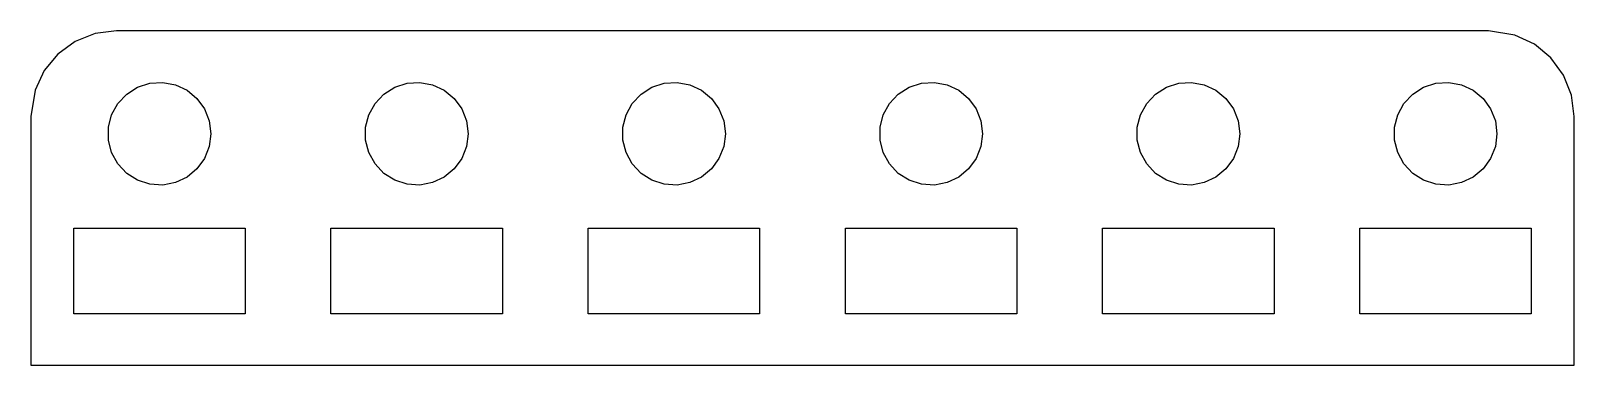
# Model space of a CAD drawing. Header units: metres. Extents: x -45 to 45, y -13.5 to 6.
import ezdxf

# ---------------------------------------------------------------- set-up
doc = ezdxf.new("R2010")
doc.units = ezdxf.units.M

msp = doc.modelspace()

# ---------------------------------------------------------------- linework, layer by layer
for p, q in [((-41.2435, 5.84291), (-42.4088, 5.38153)), ((-40, 6), (-41.2435, 5.84291)), ((40, 6), (-40, 6)), ((41.5451, 5.75528), (40, 6)), ((42.6791, 5.22163), (41.5451, 5.75528)), ((-43.4227, 4.64484), (-44.2216, 3.67914)), ((-42.4088, 5.38153), (-43.4227, 4.64484)), ((43.6448, 4.42273), (42.6791, 5.22163)), ((-44.2216, 3.67914), (-44.7553, 2.54509)), ((44.3815, 3.40877), (43.6448, 4.42273)), ((-39.4123, 2.31154), (-38.7773, 2.71448)), ((-38.7773, 2.71448), (-38.0621, 2.94685)), ((-38.0621, 2.94685), (-37.3116, 2.99408)), ((-37.3116, 2.99408), (-36.5729, 2.85316)), ((-36.5729, 2.85316), (-35.8925, 2.53297)), ((-24.4123, 2.31154), (-23.7773, 2.71448)), ((-23.7773, 2.71448), (-23.0621, 2.94685)), ((-23.0621, 2.94685), (-22.3116, 2.99408)), ((-22.3116, 2.99408), (-21.5729, 2.85316)), ((-21.5729, 2.85316), (-20.8925, 2.53297)), ((-9.41226, 2.31154), (-8.77733, 2.71448)), ((-8.77733, 2.71448), (-8.06213, 2.94685)), ((-8.06213, 2.94685), (-7.31161, 2.99408)), ((-7.31161, 2.99408), (-6.57294, 2.85316)), ((-6.57294, 2.85316), (-5.89252, 2.53297)), ((5.58772, 2.31154), (6.22266, 2.71448)), ((6.22266, 2.71448), (6.93785, 2.94685)), ((6.93785, 2.94685), (7.68837, 2.99408)), ((7.68837, 2.99408), (8.42705, 2.85316)), ((8.42705, 2.85316), (9.10747, 2.53297)), ((20.5877, 2.31154), (21.2227, 2.71448)), ((21.2227, 2.71448), (21.9379, 2.94685)), ((21.9379, 2.94685), (22.6884, 2.99408)), ((22.6884, 2.99408), (23.427, 2.85316)), ((23.427, 2.85316), (24.1075, 2.53297)), ((35.5877, 2.31154), (36.2227, 2.71448)), ((36.2227, 2.71448), (36.9379, 2.94685)), ((36.9379, 2.94685), (37.6884, 2.99408)), ((37.6884, 2.99408), (38.427, 2.85316)), ((38.427, 2.85316), (39.1075, 2.53297)), ((44.8429, 2.24345), (44.3815, 3.40877)), ((-44.7553, 2.54509), (-45, 1)), ((-39.927, 1.76335), (-39.4123, 2.31154)), ((-35.8925, 2.53297), (-35.3131, 2.05363)), ((-35.3131, 2.05363), (-34.8711, 1.44525)), ((-24.927, 1.76335), (-24.4123, 2.31154)), ((-20.8925, 2.53297), (-20.3131, 2.05363)), ((-20.3131, 2.05363), (-19.8711, 1.44525)), ((-9.92705, 1.76335), (-9.41226, 2.31154)), ((-5.89252, 2.53297), (-5.31308, 2.05363)), ((-5.31308, 2.05363), (-4.87108, 1.44525)), ((5.07294, 1.76335), (5.58772, 2.31154)), ((9.10747, 2.53297), (9.6869, 2.05363)), ((9.6869, 2.05363), (10.1289, 1.44525)), ((20.0729, 1.76335), (20.5877, 2.31154)), ((24.1075, 2.53297), (24.6869, 2.05363)), ((24.6869, 2.05363), (25.1289, 1.44525)), ((35.0729, 1.76335), (35.5877, 2.31154)), ((39.1075, 2.53297), (39.6869, 2.05363)), ((39.6869, 2.05363), (40.1289, 1.44525)), ((45, 1), (44.8429, 2.24345)), ((-45, 1), (-45, -13.5)), ((-40.4763, 0.375992), (-40.2893, 1.10437)), ((-40.2893, 1.10437), (-39.927, 1.76335)), ((-34.8711, 1.44525), (-34.5942, 0.746063)), ((-25.4763, 0.375992), (-25.2893, 1.10437)), ((-25.2893, 1.10437), (-24.927, 1.76335)), ((-19.8711, 1.44525), (-19.5942, 0.746063)), ((-10.4763, 0.375992), (-10.2893, 1.10437)), ((-10.2893, 1.10437), (-9.92705, 1.76335)), ((-4.87108, 1.44525), (-4.59424, 0.746063)), ((4.52365, 0.375992), (4.71066, 1.10437)), ((4.71066, 1.10437), (5.07294, 1.76335)), ((10.1289, 1.44525), (10.4057, 0.746063)), ((19.5237, 0.375992), (19.7107, 1.10437)), ((19.7107, 1.10437), (20.0729, 1.76335)), ((25.1289, 1.44525), (25.4057, 0.746063)), ((34.5237, 0.375992), (34.7107, 1.10437)), ((34.7107, 1.10437), (35.0729, 1.76335)), ((40.1289, 1.44525), (40.4057, 0.746063)), ((45, -13.5), (45, 1)), ((-40.4763, -0.375992), (-40.4763, 0.375992)), ((-34.5942, 0.746063), (-34.5, 0)), ((-34.5, 0), (-34.5942, -0.746063)), ((-25.4763, -0.375992), (-25.4763, 0.375992)), ((-19.5942, 0.746063), (-19.5, 0)), ((-19.5, 0), (-19.5942, -0.746063)), ((-10.4763, -0.375992), (-10.4763, 0.375992)), ((-4.59424, 0.746063), (-4.5, 0)), ((-4.5, 0), (-4.59424, -0.746063)), ((4.52365, -0.375992), (4.52365, 0.375992)), ((10.4057, 0.746063), (10.5, 0)), ((10.5, 0), (10.4057, -0.746063)), ((19.5237, -0.375992), (19.5237, 0.375992)), ((25.4057, 0.746063), (25.5, 0)), ((25.5, 0), (25.4057, -0.746063)), ((34.5237, -0.375992), (34.5237, 0.375992)), ((40.4057, 0.746063), (40.5, 0)), ((40.5, 0), (40.4057, -0.746063)), ((-40.2893, -1.10437), (-40.4763, -0.375992)), ((-34.5942, -0.746063), (-34.8711, -1.44525)), ((-25.2893, -1.10437), (-25.4763, -0.375992)), ((-19.5942, -0.746063), (-19.8711, -1.44525)), ((-10.2893, -1.10437), (-10.4763, -0.375992)), ((-4.59424, -0.746063), (-4.87108, -1.44525)), ((4.71066, -1.10437), (4.52365, -0.375992)), ((10.4057, -0.746063), (10.1289, -1.44525)), ((19.7107, -1.10437), (19.5237, -0.375992)), ((25.4057, -0.746063), (25.1289, -1.44525)), ((34.7107, -1.10437), (34.5237, -0.375992)), ((40.4057, -0.746063), (40.1289, -1.44525)), ((-39.927, -1.76335), (-40.2893, -1.10437)), ((-39.4123, -2.31154), (-39.927, -1.76335)), ((-34.8711, -1.44525), (-35.3131, -2.05363)), ((-24.927, -1.76335), (-25.2893, -1.10437)), ((-24.4123, -2.31154), (-24.927, -1.76335)), ((-19.8711, -1.44525), (-20.3131, -2.05363)), ((-9.92705, -1.76335), (-10.2893, -1.10437)), ((-9.41226, -2.31154), (-9.92705, -1.76335)), ((-4.87108, -1.44525), (-5.31308, -2.05363)), ((5.07294, -1.76335), (4.71066, -1.10437)), ((5.58772, -2.31154), (5.07294, -1.76335)), ((10.1289, -1.44525), (9.6869, -2.05363)), ((20.0729, -1.76335), (19.7107, -1.10437)), ((20.5877, -2.31154), (20.0729, -1.76335)), ((25.1289, -1.44525), (24.6869, -2.05363)), ((35.0729, -1.76335), (34.7107, -1.10437)), ((35.5877, -2.31154), (35.0729, -1.76335)), ((40.1289, -1.44525), (39.6869, -2.05363)), ((-38.7773, -2.71448), (-39.4123, -2.31154)), ((-35.8925, -2.53297), (-36.5729, -2.85316)), ((-35.3131, -2.05363), (-35.8925, -2.53297)), ((-23.7773, -2.71448), (-24.4123, -2.31154)), ((-20.8925, -2.53297), (-21.5729, -2.85316)), ((-20.3131, -2.05363), (-20.8925, -2.53297)), ((-8.77733, -2.71448), (-9.41226, -2.31154)), ((-5.89252, -2.53297), (-6.57294, -2.85316)), ((-5.31308, -2.05363), (-5.89252, -2.53297)), ((6.22266, -2.71448), (5.58772, -2.31154)), ((9.10747, -2.53297), (8.42705, -2.85316)), ((9.6869, -2.05363), (9.10747, -2.53297)), ((21.2227, -2.71448), (20.5877, -2.31154)), ((24.1075, -2.53297), (23.427, -2.85316)), ((24.6869, -2.05363), (24.1075, -2.53297)), ((36.2227, -2.71448), (35.5877, -2.31154)), ((39.1075, -2.53297), (38.427, -2.85316)), ((39.6869, -2.05363), (39.1075, -2.53297)), ((-38.0621, -2.94685), (-38.7773, -2.71448)), ((-37.3116, -2.99408), (-38.0621, -2.94685)), ((-36.5729, -2.85316), (-37.3116, -2.99408)), ((-23.0621, -2.94685), (-23.7773, -2.71448)), ((-22.3116, -2.99408), (-23.0621, -2.94685)), ((-21.5729, -2.85316), (-22.3116, -2.99408)), ((-8.06213, -2.94685), (-8.77733, -2.71448)), ((-7.31161, -2.99408), (-8.06213, -2.94685)), ((-6.57294, -2.85316), (-7.31161, -2.99408)), ((6.93785, -2.94685), (6.22266, -2.71448)), ((7.68837, -2.99408), (6.93785, -2.94685)), ((8.42705, -2.85316), (7.68837, -2.99408)), ((21.9379, -2.94685), (21.2227, -2.71448)), ((22.6884, -2.99408), (21.9379, -2.94685)), ((23.427, -2.85316), (22.6884, -2.99408)), ((36.9379, -2.94685), (36.2227, -2.71448)), ((37.6884, -2.99408), (36.9379, -2.94685)), ((38.427, -2.85316), (37.6884, -2.99408)), ((-42.5, -10.5), (-42.5, -5.5)), ((-42.5, -5.5), (-32.5, -5.5)), ((-32.5, -5.5), (-32.5, -10.5)), ((-27.5, -10.5), (-27.5, -5.5)), ((-27.5, -5.5), (-17.5, -5.5)), ((-17.5, -5.5), (-17.5, -10.5)), ((-12.5, -10.5), (-12.5, -5.5)), ((-12.5, -5.5), (-2.5, -5.5)), ((-2.5, -5.5), (-2.5, -10.5)), ((2.5, -10.5), (2.5, -5.5)), ((2.5, -5.5), (12.5, -5.5)), ((12.5, -5.5), (12.5, -10.5)), ((17.5, -10.5), (17.5, -5.5)), ((17.5, -5.5), (27.5, -5.5)), ((27.5, -5.5), (27.5, -10.5)), ((32.5, -10.5), (32.5, -5.5)), ((32.5, -5.5), (42.5, -5.5)), ((42.5, -5.5), (42.5, -10.5)), ((-32.5, -10.5), (-42.5, -10.5)), ((-17.5, -10.5), (-27.5, -10.5)), ((-2.5, -10.5), (-12.5, -10.5)), ((12.5, -10.5), (2.5, -10.5)), ((27.5, -10.5), (17.5, -10.5)), ((42.5, -10.5), (32.5, -10.5)), ((-45, -13.5), (45, -13.5))]:
    msp.add_line(p, q)

doc.saveas('drawing.dxf')
